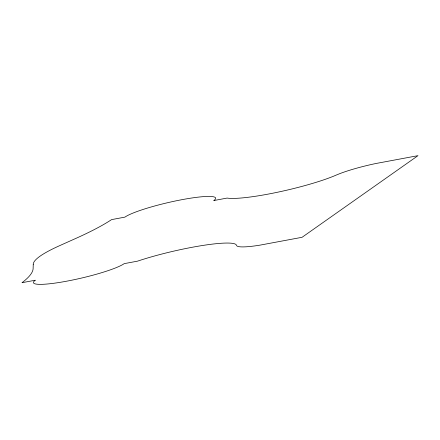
<?xml version="1.0" encoding="UTF-8"?>
<svg xmlns="http://www.w3.org/2000/svg" width="440" height="440" viewBox="0 0 440 440"><rect width="100%" height="100%" fill="white"/><g stroke="black" fill="none" stroke-linecap="round" stroke-linejoin="round"><path stroke-width="0.66" d="M33.248 264.291L33.127 268.411A335.923 45.012 -13.1 0 1 22 282.7L35.332 280.214A47.559 6.375 -13.1 0 0 66.588 281.204A47.559 6.375 -13.1 0 0 124.196 263.643L137.522 261.156A63.377 8.492 -13.1 0 1 201.724 245.619A63.377 8.492 -13.1 0 1 236.456 245.361L236.962 245.988A42.119 5.643 -13.1 0 0 259.864 245.163L302.077 237.292L418 155.656L375.788 163.526A42.119 5.643 -13.1 0 0 339.581 173.723L336.276 175.06A63.377 8.492 -13.1 0 1 277.53 192.236A63.377 8.492 -13.1 0 1 227.101 198.072L213.769 200.558A47.559 6.375 -13.1 0 0 182.512 199.568A47.559 6.375 -13.1 0 0 124.905 217.129L111.579 219.615A335.923 45.012 -13.1 0 1 75.526 238.552L59.829 245.575A171.21 22.941 -13.1 0 0 33.248 264.291"/></g></svg>
